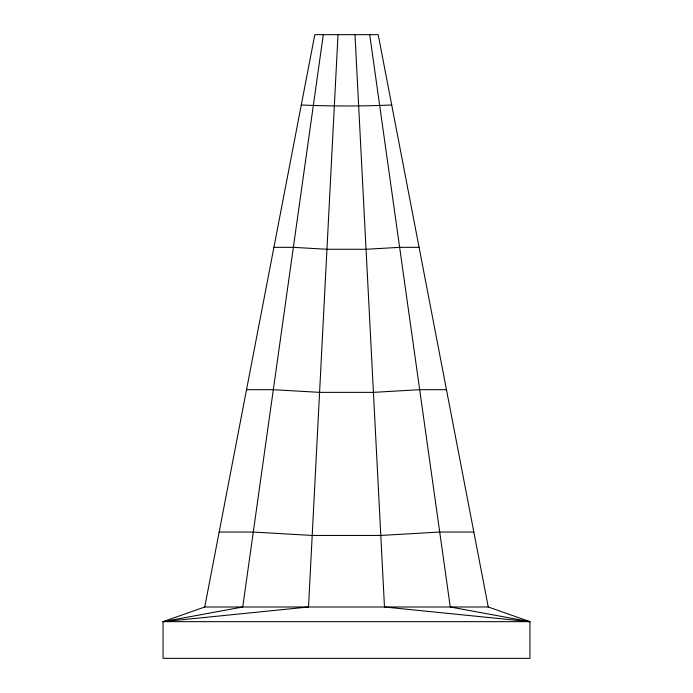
<?xml version="1.0" encoding="UTF-8"?>
<svg xmlns="http://www.w3.org/2000/svg" width="693" height="693" viewBox="0 0 693 693"><rect width="100%" height="100%" fill="white"/><g stroke="black" fill="none" stroke-linecap="round" stroke-linejoin="round"><path stroke-width="1.04" d="M338.011 34.65L308.515 606.99L163.063 621.664L163.063 658.35L529.937 658.35L529.937 621.664L488.253 606.99L204.747 606.99L163.063 621.664L529.937 621.664L450.268 606.99L369.698 34.65M323.302 34.65L242.732 606.99L163.063 621.664M204.747 606.99L314.813 34.65L378.187 34.65L488.253 606.99M301.29 104.981C331.436 106.306 361.564 106.306 391.71 104.981M273.908 247.34L293.364 247.34L326.949 249.272L366.051 249.272L399.636 247.34L419.092 247.34M246.535 389.691L273.319 389.691L319.577 392.359L373.423 392.359L419.681 389.691L446.465 389.691M219.161 532.042L253.283 532.042L312.205 535.446L380.795 535.446L439.717 532.042L473.839 532.042M529.937 621.664L384.485 606.99L354.989 34.65"/></g></svg>
